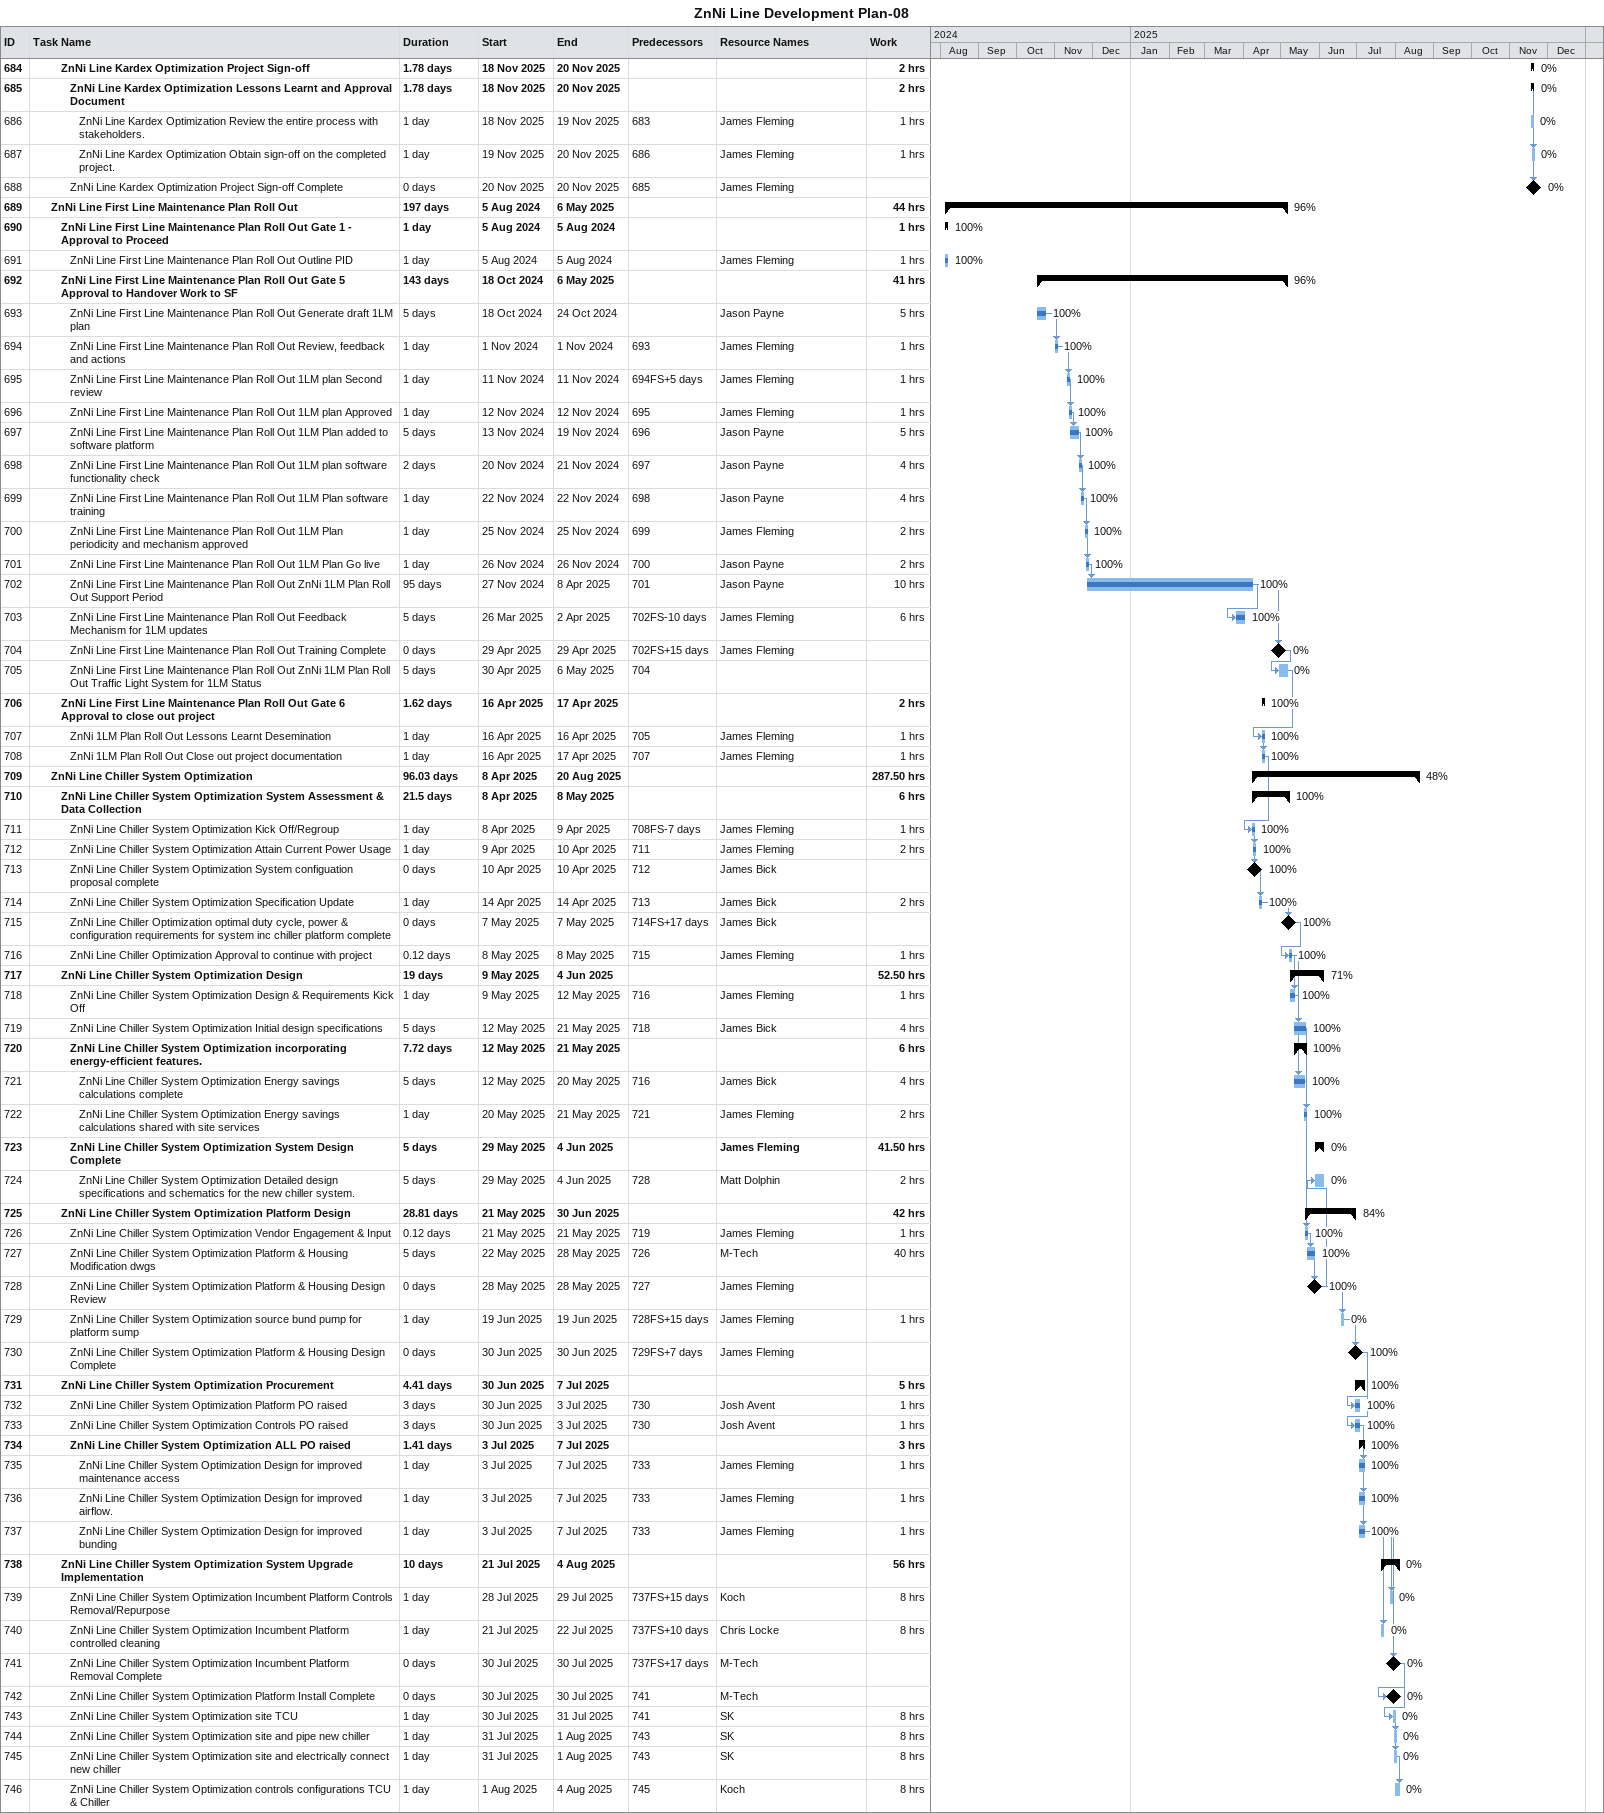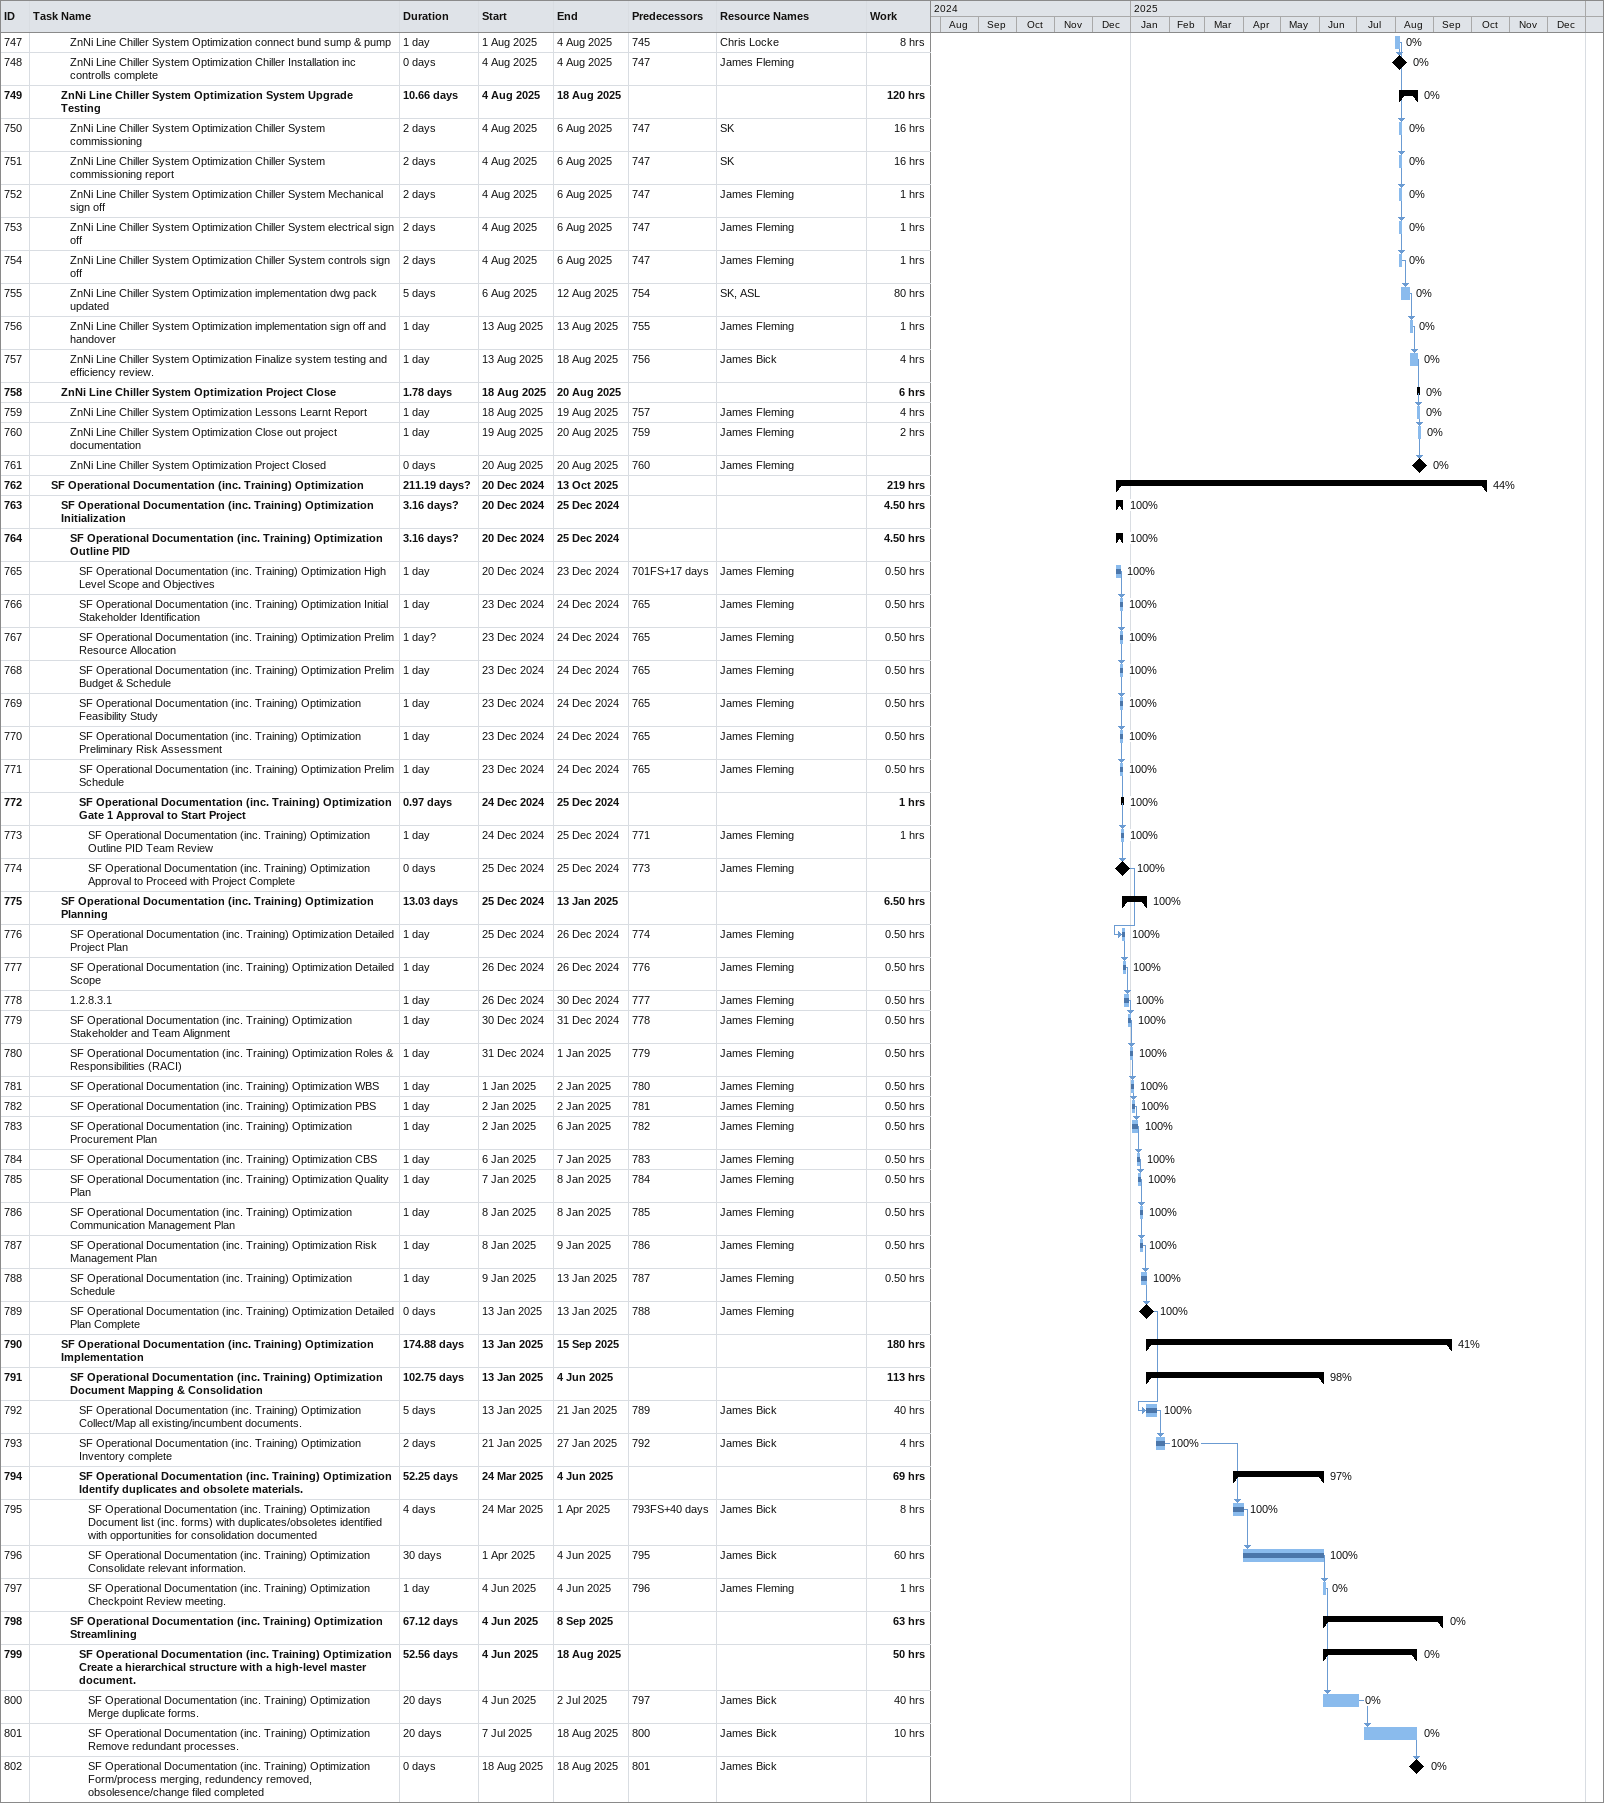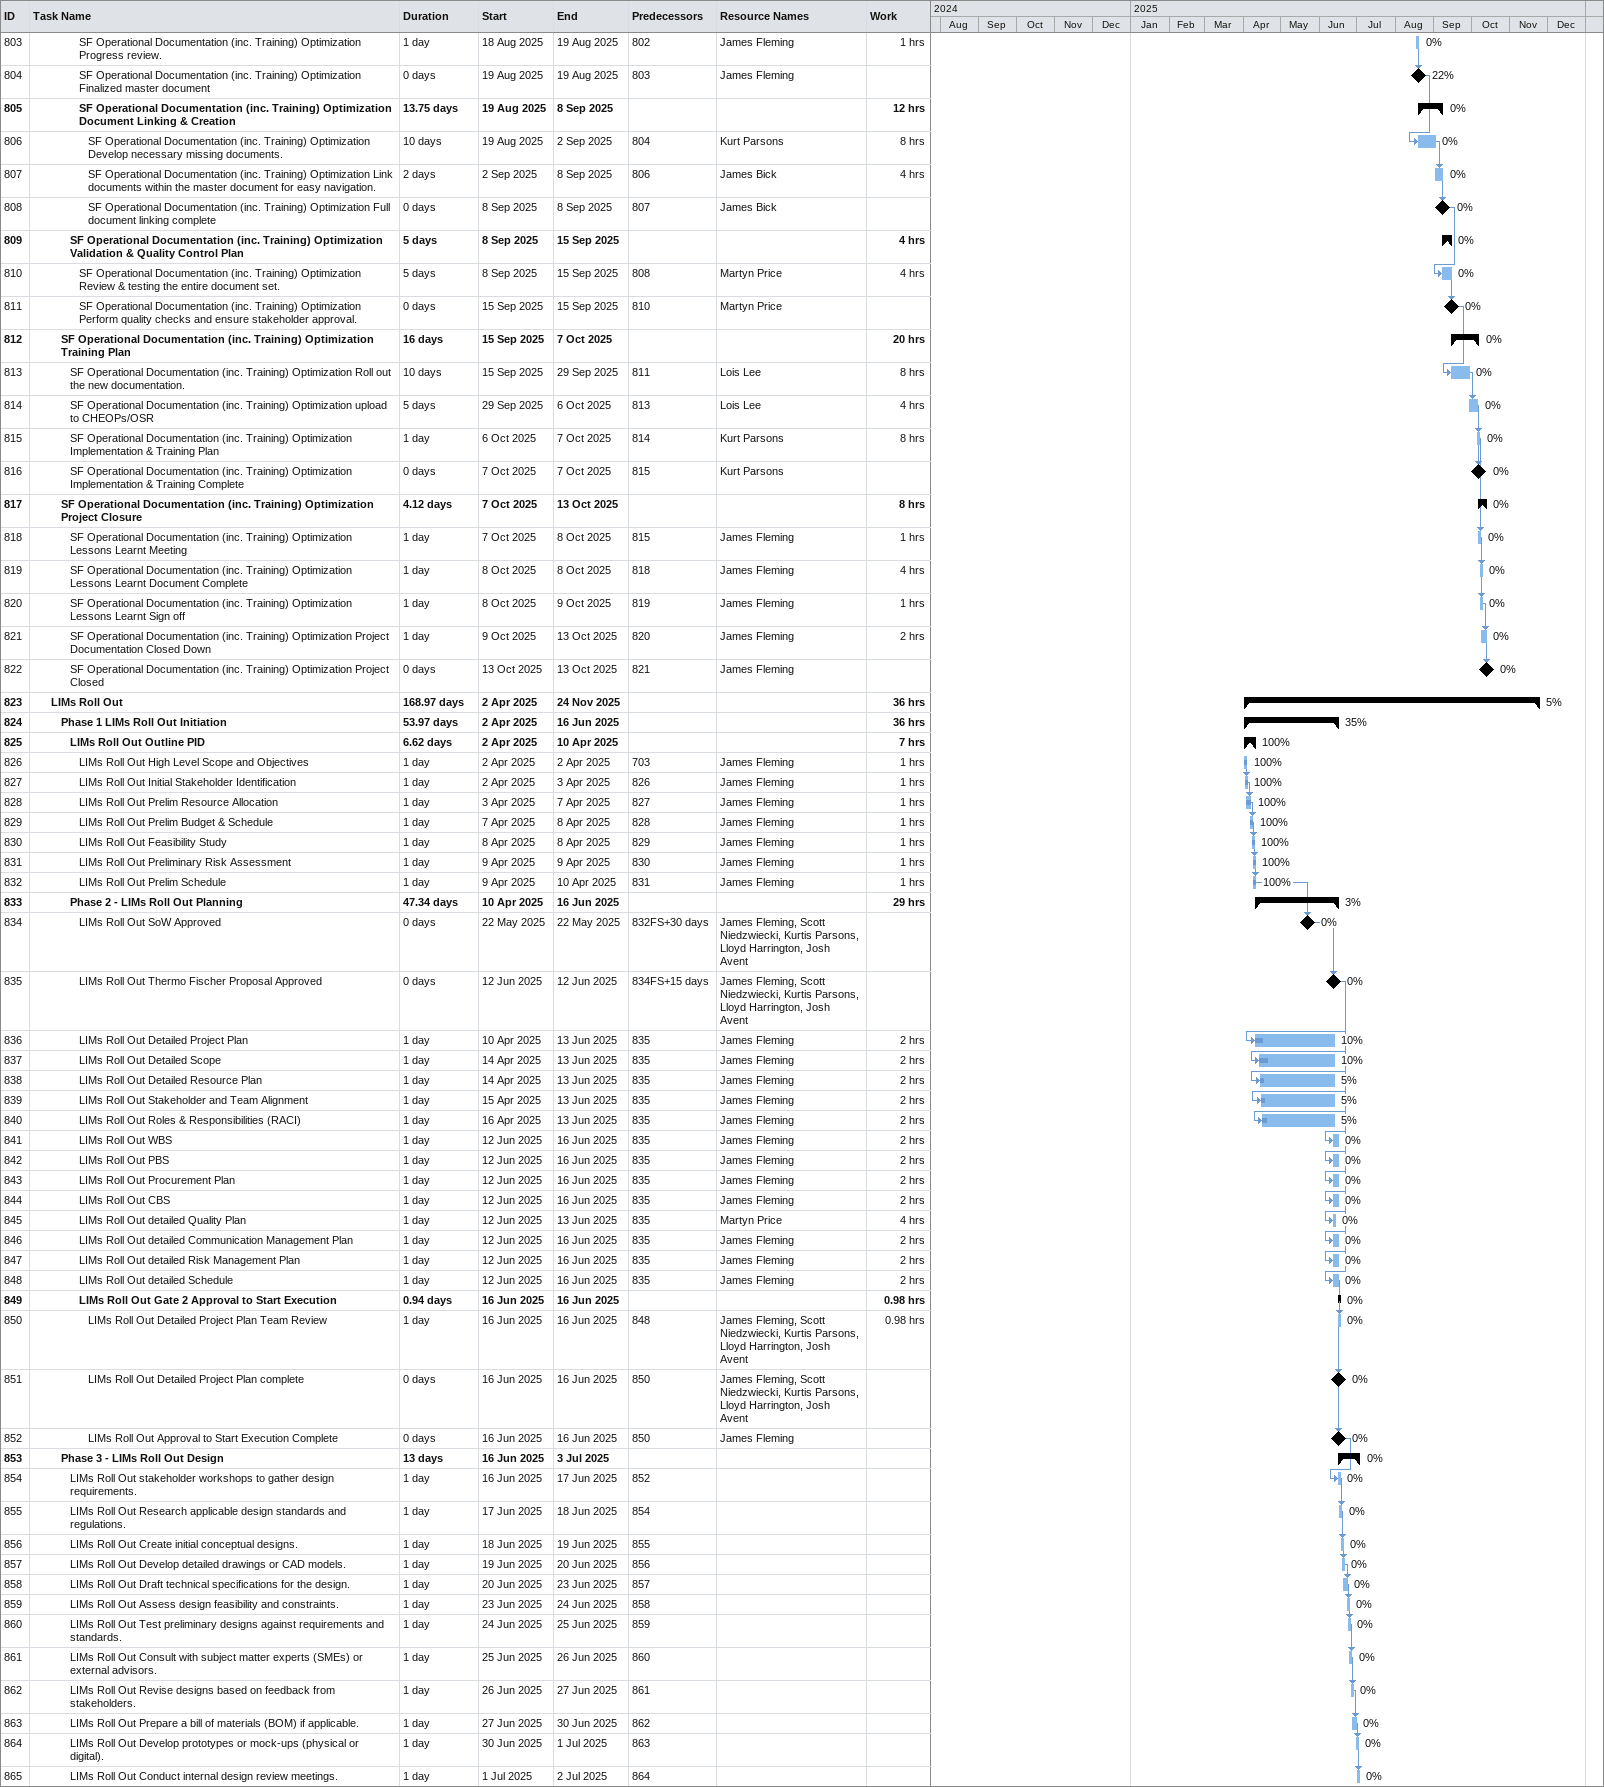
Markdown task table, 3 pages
ZnNi Line Development Plan-08

| ID | Level | Task | Duration | Start | Finish | Predecessors | Resources | % complete | Work (h) |
|---|---|---|---|---|---|---|---|---|---|
| 684 | 4 | **ZnNi Line Kardex Optimization Project Sign-off** | 1.78d | 2025-11-18 | 2025-11-20 |  |  | 0 | 2 |
| 685 | 5 | **ZnNi Line Kardex Optimization Lessons Learnt and Approval Document** | 1.78d | 2025-11-18 | 2025-11-20 |  |  | 0 | 2 |
| 686 | 6 | ZnNi Line Kardex Optimization Review the entire process with stakeholders. | 1d | 2025-11-18 | 2025-11-19 | 683 | James Fleming | 0 | 1 |
| 687 | 6 | ZnNi Line Kardex Optimization Obtain sign-off on the completed project. | 1d | 2025-11-19 | 2025-11-20 | 686 | James Fleming | 0 | 1 |
| 688 | 5 | ZnNi Line Kardex Optimization Project Sign-off Complete | 0d | 2025-11-20 | 2025-11-20 | 685 | James Fleming | 0 |  |
| 689 | 3 | **ZnNi Line First Line Maintenance Plan Roll Out** | 197d | 2024-08-05 | 2025-05-06 |  |  | 96 | 44 |
| 690 | 4 | **ZnNi Line First Line Maintenance Plan Roll Out Gate 1 - Approval to Proceed** | 1d | 2024-08-05 | 2024-08-05 |  |  | 100 | 1 |
| 691 | 5 | ZnNi Line First Line Maintenance Plan Roll Out Outline PID | 1d | 2024-08-05 | 2024-08-05 |  | James Fleming | 100 | 1 |
| 692 | 4 | **ZnNi Line First Line Maintenance Plan Roll Out Gate 5 Approval to Handover Work to SF** | 143d | 2024-10-18 | 2025-05-06 |  |  | 96 | 41 |
| 693 | 5 | ZnNi Line First Line Maintenance Plan Roll Out Generate draft 1LM plan | 5d | 2024-10-18 | 2024-10-24 |  | Jason Payne | 100 | 5 |
| 694 | 5 | ZnNi Line First Line Maintenance Plan Roll Out Review, feedback and actions | 1d | 2024-11-01 | 2024-11-01 | 693 | James Fleming | 100 | 1 |
| 695 | 5 | ZnNi Line First Line Maintenance Plan Roll Out 1LM plan Second review | 1d | 2024-11-11 | 2024-11-11 | 694FS+5d | James Fleming | 100 | 1 |
| 696 | 5 | ZnNi Line First Line Maintenance Plan Roll Out 1LM plan Approved | 1d | 2024-11-12 | 2024-11-12 | 695 | James Fleming | 100 | 1 |
| 697 | 5 | ZnNi Line First Line Maintenance Plan Roll Out 1LM Plan added to software platform | 5d | 2024-11-13 | 2024-11-19 | 696 | Jason Payne | 100 | 5 |
| 698 | 5 | ZnNi Line First Line Maintenance Plan Roll Out 1LM plan software functionality check | 2d | 2024-11-20 | 2024-11-21 | 697 | Jason Payne | 100 | 4 |
| 699 | 5 | ZnNi Line First Line Maintenance Plan Roll Out 1LM Plan software training | 1d | 2024-11-22 | 2024-11-22 | 698 | Jason Payne | 100 | 4 |
| 700 | 5 | ZnNi Line First Line Maintenance Plan Roll Out 1LM Plan periodicity and mechanism approved | 1d | 2024-11-25 | 2024-11-25 | 699 | James Fleming | 100 | 2 |
| 701 | 5 | ZnNi Line First Line Maintenance Plan Roll Out 1LM Plan Go live | 1d | 2024-11-26 | 2024-11-26 | 700 | Jason Payne | 100 | 2 |
| 702 | 5 | ZnNi Line First Line Maintenance Plan Roll Out ZnNi 1LM Plan Roll Out Support Period | 95d | 2024-11-27 | 2025-04-08 | 701 | Jason Payne | 100 | 10 |
| 703 | 5 | ZnNi Line First Line Maintenance Plan Roll Out Feedback Mechanism for 1LM updates | 5d | 2025-03-26 | 2025-04-02 | 702FS-10d | James Fleming | 100 | 6 |
| 704 | 5 | ZnNi Line First Line Maintenance Plan Roll Out Training Complete | 0d | 2025-04-29 | 2025-04-29 | 702FS+15d | James Fleming | 0 |  |
| 705 | 5 | ZnNi Line First Line Maintenance Plan Roll Out ZnNi 1LM Plan Roll Out Traffic Light System for 1LM Status | 5d | 2025-04-30 | 2025-05-06 | 704 |  | 0 |  |
| 706 | 4 | **ZnNi Line First Line Maintenance Plan Roll Out Gate 6 Approval to close out project** | 1.62d | 2025-04-16 | 2025-04-17 |  |  | 100 | 2 |
| 707 | 5 | ZnNi 1LM Plan Roll Out Lessons Learnt Desemination | 1d | 2025-04-16 | 2025-04-16 | 705 | James Fleming | 100 | 1 |
| 708 | 5 | ZnNi 1LM Plan Roll Out Close out project documentation | 1d | 2025-04-16 | 2025-04-17 | 707 | James Fleming | 100 | 1 |
| 709 | 3 | **ZnNi Line Chiller System Optimization** | 96.03d | 2025-04-08 | 2025-08-20 |  |  | 48 | 287.50 |
| 710 | 4 | **ZnNi Line Chiller System Optimization System Assessment & Data Collection** | 21.5d | 2025-04-08 | 2025-05-08 |  |  | 100 | 6 |
| 711 | 5 | ZnNi Line Chiller System Optimization Kick Off/Regroup | 1d | 2025-04-08 | 2025-04-09 | 708FS-7d | James Fleming | 100 | 1 |
| 712 | 5 | ZnNi Line Chiller System Optimization Attain Current Power Usage | 1d | 2025-04-09 | 2025-04-10 | 711 | James Fleming | 100 | 2 |
| 713 | 5 | ZnNi Line Chiller System Optimization System configuation proposal complete | 0d | 2025-04-10 | 2025-04-10 | 712 | James Bick | 100 |  |
| 714 | 5 | ZnNi Line Chiller System Optimization Specification Update | 1d | 2025-04-14 | 2025-04-14 | 713 | James Bick | 100 | 2 |
| 715 | 5 | ZnNi Line Chiller Optimization optimal duty cycle, power & configuration requirements for system inc chiller platform complete | 0d | 2025-05-07 | 2025-05-07 | 714FS+17d | James Bick | 100 |  |
| 716 | 5 | ZnNi Line Chiller Optimization Approval to continue with project | 0.12d | 2025-05-08 | 2025-05-08 | 715 | James Fleming | 100 | 1 |
| 717 | 4 | **ZnNi Line Chiller System Optimization Design** | 19d | 2025-05-09 | 2025-06-04 |  |  | 71 | 52.50 |
| 718 | 5 | ZnNi Line Chiller System Optimization Design & Requirements Kick Off | 1d | 2025-05-09 | 2025-05-12 | 716 | James Fleming | 100 | 1 |
| 719 | 5 | ZnNi Line Chiller System Optimization Initial design specifications | 5d | 2025-05-12 | 2025-05-21 | 718 | James Bick | 100 | 4 |
| 720 | 5 | **ZnNi Line Chiller System Optimization incorporating energy-efficient features.** | 7.72d | 2025-05-12 | 2025-05-21 |  |  | 100 | 6 |
| 721 | 6 | ZnNi Line Chiller System Optimization Energy savings calculations complete | 5d | 2025-05-12 | 2025-05-20 | 716 | James Bick | 100 | 4 |
| 722 | 6 | ZnNi Line Chiller System Optimization Energy savings calculations shared with site services | 1d | 2025-05-20 | 2025-05-21 | 721 | James Fleming | 100 | 2 |
| 723 | 5 | **ZnNi Line Chiller System Optimization System Design Complete** | 5d | 2025-05-29 | 2025-06-04 |  | James Fleming | 0 | 41.50 |
| 724 | 6 | ZnNi Line Chiller System Optimization Detailed design specifications and schematics for the new chiller system. | 5d | 2025-05-29 | 2025-06-04 | 728 | Matt Dolphin | 0 | 2 |
| 725 | 4 | **ZnNi Line Chiller System Optimization Platform Design** | 28.81d | 2025-05-21 | 2025-06-30 |  |  | 84 | 42 |
| 726 | 5 | ZnNi Line Chiller System Optimization Vendor Engagement & Input | 0.12d | 2025-05-21 | 2025-05-21 | 719 | James Fleming | 100 | 1 |
| 727 | 5 | ZnNi Line Chiller System Optimization Platform & Housing Modification dwgs | 5d | 2025-05-22 | 2025-05-28 | 726 | M-Tech | 100 | 40 |
| 728 | 5 | ZnNi Line Chiller System Optimization Platform & Housing Design Review | 0d | 2025-05-28 | 2025-05-28 | 727 | James Fleming | 100 |  |
| 729 | 5 | ZnNi Line Chiller System Optimization source bund pump for platform sump | 1d | 2025-06-19 | 2025-06-19 | 728FS+15d | James Fleming | 0 | 1 |
| 730 | 5 | ZnNi Line Chiller System Optimization Platform & Housing Design Complete | 0d | 2025-06-30 | 2025-06-30 | 729FS+7d | James Fleming | 100 |  |
| 731 | 4 | **ZnNi Line Chiller System Optimization Procurement** | 4.41d | 2025-06-30 | 2025-07-07 |  |  | 100 | 5 |
| 732 | 5 | ZnNi Line Chiller System Optimization Platform PO raised | 3d | 2025-06-30 | 2025-07-03 | 730 | Josh Avent | 100 | 1 |
| 733 | 5 | ZnNi Line Chiller System Optimization Controls PO raised | 3d | 2025-06-30 | 2025-07-03 | 730 | Josh Avent | 100 | 1 |
| 734 | 5 | **ZnNi Line Chiller System Optimization ALL PO raised** | 1.41d | 2025-07-03 | 2025-07-07 |  |  | 100 | 3 |
| 735 | 6 | ZnNi Line Chiller System Optimization Design for improved maintenance access | 1d | 2025-07-03 | 2025-07-07 | 733 | James Fleming | 100 | 1 |
| 736 | 6 | ZnNi Line Chiller System Optimization Design for improved airflow. | 1d | 2025-07-03 | 2025-07-07 | 733 | James Fleming | 100 | 1 |
| 737 | 6 | ZnNi Line Chiller System Optimization Design for improved bunding | 1d | 2025-07-03 | 2025-07-07 | 733 | James Fleming | 100 | 1 |
| 738 | 4 | **ZnNi Line Chiller System Optimization System Upgrade Implementation** | 10d | 2025-07-21 | 2025-08-04 |  |  | 0 | 56 |
| 739 | 5 | ZnNi Line Chiller System Optimization Incumbent Platform Controls Removal/Repurpose | 1d | 2025-07-28 | 2025-07-29 | 737FS+15d | Koch | 0 | 8 |
| 740 | 5 | ZnNi Line Chiller System Optimization Incumbent Platform controlled cleaning | 1d | 2025-07-21 | 2025-07-22 | 737FS+10d | Chris Locke | 0 | 8 |
| 741 | 5 | ZnNi Line Chiller System Optimization Incumbent Platform Removal Complete | 0d | 2025-07-30 | 2025-07-30 | 737FS+17d | M-Tech | 0 |  |
| 742 | 5 | ZnNi Line Chiller System Optimization Platform Install Complete | 0d | 2025-07-30 | 2025-07-30 | 741 | M-Tech | 0 |  |
| 743 | 5 | ZnNi Line Chiller System Optimization site TCU | 1d | 2025-07-30 | 2025-07-31 | 741 | SK | 0 | 8 |
| 744 | 5 | ZnNi Line Chiller System Optimization site and pipe new chiller | 1d | 2025-07-31 | 2025-08-01 | 743 | SK | 0 | 8 |
| 745 | 5 | ZnNi Line Chiller System Optimization site and electrically connect new chiller | 1d | 2025-07-31 | 2025-08-01 | 743 | SK | 0 | 8 |
| 746 | 5 | ZnNi Line Chiller System Optimization controls configurations TCU & Chiller | 1d | 2025-08-01 | 2025-08-04 | 745 | Koch | 0 | 8 |
| 747 | 5 | ZnNi Line Chiller System Optimization connect bund sump & pump | 1d | 2025-08-01 | 2025-08-04 | 745 | Chris Locke | 0 | 8 |
| 748 | 5 | ZnNi Line Chiller System Optimization Chiller Installation inc controlls complete | 0d | 2025-08-04 | 2025-08-04 | 747 | James Fleming | 0 |  |
| 749 | 4 | **ZnNi Line Chiller System Optimization System Upgrade Testing** | 10.66d | 2025-08-04 | 2025-08-18 |  |  | 0 | 120 |
| 750 | 5 | ZnNi Line Chiller System Optimization Chiller System commissioning | 2d | 2025-08-04 | 2025-08-06 | 747 | SK | 0 | 16 |
| 751 | 5 | ZnNi Line Chiller System Optimization Chiller System commissioning report | 2d | 2025-08-04 | 2025-08-06 | 747 | SK | 0 | 16 |
| 752 | 5 | ZnNi Line Chiller System Optimization Chiller System Mechanical sign off | 2d | 2025-08-04 | 2025-08-06 | 747 | James Fleming | 0 | 1 |
| 753 | 5 | ZnNi Line Chiller System Optimization Chiller System electrical sign off | 2d | 2025-08-04 | 2025-08-06 | 747 | James Fleming | 0 | 1 |
| 754 | 5 | ZnNi Line Chiller System Optimization Chiller System controls sign off | 2d | 2025-08-04 | 2025-08-06 | 747 | James Fleming | 0 | 1 |
| 755 | 5 | ZnNi Line Chiller System Optimization implementation dwg pack updated | 5d | 2025-08-06 | 2025-08-12 | 754 | SK, ASL | 0 | 80 |
| 756 | 5 | ZnNi Line Chiller System Optimization implementation sign off and handover | 1d | 2025-08-13 | 2025-08-13 | 755 | James Fleming | 0 | 1 |
| 757 | 5 | ZnNi Line Chiller System Optimization Finalize system testing and efficiency review. | 1d | 2025-08-13 | 2025-08-18 | 756 | James Bick | 0 | 4 |
| 758 | 4 | **ZnNi Line Chiller System Optimization Project Close** | 1.78d | 2025-08-18 | 2025-08-20 |  |  | 0 | 6 |
| 759 | 5 | ZnNi Line Chiller System Optimization Lessons Learnt Report | 1d | 2025-08-18 | 2025-08-19 | 757 | James Fleming | 0 | 4 |
| 760 | 5 | ZnNi Line Chiller System Optimization Close out project documentation | 1d | 2025-08-19 | 2025-08-20 | 759 | James Fleming | 0 | 2 |
| 761 | 5 | ZnNi Line Chiller System Optimization Project Closed | 0d | 2025-08-20 | 2025-08-20 | 760 | James Fleming | 0 |  |
| 762 | 3 | **SF Operational Documentation (inc. Training) Optimization** | 211.19d? | 2024-12-20 | 2025-10-13 |  |  | 44 | 219 |
| 763 | 4 | **SF Operational Documentation (inc. Training) Optimization Initialization** | 3.16d? | 2024-12-20 | 2024-12-25 |  |  | 100 | 4.50 |
| 764 | 5 | **SF Operational Documentation (inc. Training) Optimization Outline PID** | 3.16d? | 2024-12-20 | 2024-12-25 |  |  | 100 | 4.50 |
| 765 | 6 | SF Operational Documentation (inc. Training) Optimization High Level Scope and Objectives | 1d | 2024-12-20 | 2024-12-23 | 701FS+17d | James Fleming | 100 | 0.50 |
| 766 | 6 | SF Operational Documentation (inc. Training) Optimization Initial Stakeholder Identification | 1d | 2024-12-23 | 2024-12-24 | 765 | James Fleming | 100 | 0.50 |
| 767 | 6 | SF Operational Documentation (inc. Training) Optimization Prelim Resource Allocation | 1d? | 2024-12-23 | 2024-12-24 | 765 | James Fleming | 100 | 0.50 |
| 768 | 6 | SF Operational Documentation (inc. Training) Optimization Prelim Budget & Schedule | 1d | 2024-12-23 | 2024-12-24 | 765 | James Fleming | 100 | 0.50 |
| 769 | 6 | SF Operational Documentation (inc. Training) Optimization Feasibility Study | 1d | 2024-12-23 | 2024-12-24 | 765 | James Fleming | 100 | 0.50 |
| 770 | 6 | SF Operational Documentation (inc. Training) Optimization Preliminary Risk Assessment | 1d | 2024-12-23 | 2024-12-24 | 765 | James Fleming | 100 | 0.50 |
| 771 | 6 | SF Operational Documentation (inc. Training) Optimization Prelim Schedule | 1d | 2024-12-23 | 2024-12-24 | 765 | James Fleming | 100 | 0.50 |
| 772 | 6 | **SF Operational Documentation (inc. Training) Optimization Gate 1 Approval to Start Project** | 0.97d | 2024-12-24 | 2024-12-25 |  |  | 100 | 1 |
| 773 | 7 | SF Operational Documentation (inc. Training) Optimization Outline PID Team Review | 1d | 2024-12-24 | 2024-12-25 | 771 | James Fleming | 100 | 1 |
| 774 | 7 | SF Operational Documentation (inc. Training) Optimization Approval to Proceed with Project Complete | 0d | 2024-12-25 | 2024-12-25 | 773 | James Fleming | 100 |  |
| 775 | 4 | **SF Operational Documentation (inc. Training) Optimization Planning** | 13.03d | 2024-12-25 | 2025-01-13 |  |  | 100 | 6.50 |
| 776 | 5 | SF Operational Documentation (inc. Training) Optimization Detailed Project Plan | 1d | 2024-12-25 | 2024-12-26 | 774 | James Fleming | 100 | 0.50 |
| 777 | 5 | SF Operational Documentation (inc. Training) Optimization Detailed Scope | 1d | 2024-12-26 | 2024-12-26 | 776 | James Fleming | 100 | 0.50 |
| 778 | 5 | 1.2.8.3.1 | 1d | 2024-12-26 | 2024-12-30 | 777 | James Fleming | 100 | 0.50 |
| 779 | 5 | SF Operational Documentation (inc. Training) Optimization Stakeholder and Team Alignment | 1d | 2024-12-30 | 2024-12-31 | 778 | James Fleming | 100 | 0.50 |
| 780 | 5 | SF Operational Documentation (inc. Training) Optimization Roles & Responsibilities (RACI) | 1d | 2024-12-31 | 2025-01-01 | 779 | James Fleming | 100 | 0.50 |
| 781 | 5 | SF Operational Documentation (inc. Training) Optimization WBS | 1d | 2025-01-01 | 2025-01-02 | 780 | James Fleming | 100 | 0.50 |
| 782 | 5 | SF Operational Documentation (inc. Training) Optimization PBS | 1d | 2025-01-02 | 2025-01-02 | 781 | James Fleming | 100 | 0.50 |
| 783 | 5 | SF Operational Documentation (inc. Training) Optimization Procurement Plan | 1d | 2025-01-02 | 2025-01-06 | 782 | James Fleming | 100 | 0.50 |
| 784 | 5 | SF Operational Documentation (inc. Training) Optimization CBS | 1d | 2025-01-06 | 2025-01-07 | 783 | James Fleming | 100 | 0.50 |
| 785 | 5 | SF Operational Documentation (inc. Training) Optimization Quality Plan | 1d | 2025-01-07 | 2025-01-08 | 784 | James Fleming | 100 | 0.50 |
| 786 | 5 | SF Operational Documentation (inc. Training) Optimization Communication Management Plan | 1d | 2025-01-08 | 2025-01-08 | 785 | James Fleming | 100 | 0.50 |
| 787 | 5 | SF Operational Documentation (inc. Training) Optimization Risk Management Plan | 1d | 2025-01-08 | 2025-01-09 | 786 | James Fleming | 100 | 0.50 |
| 788 | 5 | SF Operational Documentation (inc. Training) Optimization Schedule | 1d | 2025-01-09 | 2025-01-13 | 787 | James Fleming | 100 | 0.50 |
| 789 | 5 | SF Operational Documentation (inc. Training) Optimization Detailed Plan Complete | 0d | 2025-01-13 | 2025-01-13 | 788 | James Fleming | 100 |  |
| 790 | 4 | **SF Operational Documentation (inc. Training) Optimization Implementation** | 174.88d | 2025-01-13 | 2025-09-15 |  |  | 41 | 180 |
| 791 | 5 | **SF Operational Documentation (inc. Training) Optimization Document Mapping & Consolidation** | 102.75d | 2025-01-13 | 2025-06-04 |  |  | 98 | 113 |
| 792 | 6 | SF Operational Documentation (inc. Training) Optimization Collect/Map all existing/incumbent documents. | 5d | 2025-01-13 | 2025-01-21 | 789 | James Bick | 100 | 40 |
| 793 | 6 | SF Operational Documentation (inc. Training) Optimization Inventory complete | 2d | 2025-01-21 | 2025-01-27 | 792 | James Bick | 100 | 4 |
| 794 | 6 | **SF Operational Documentation (inc. Training) Optimization Identify duplicates and obsolete materials.** | 52.25d | 2025-03-24 | 2025-06-04 |  |  | 97 | 69 |
| 795 | 7 | SF Operational Documentation (inc. Training) Optimization Document list (inc. forms) with duplicates/obsoletes identified with opportunities for consolidation documented | 4d | 2025-03-24 | 2025-04-01 | 793FS+40d | James Bick | 100 | 8 |
| 796 | 7 | SF Operational Documentation (inc. Training) Optimization Consolidate relevant information. | 30d | 2025-04-01 | 2025-06-04 | 795 | James Bick | 100 | 60 |
| 797 | 7 | SF Operational Documentation (inc. Training) Optimization Checkpoint Review meeting. | 1d | 2025-06-04 | 2025-06-04 | 796 | James Fleming | 0 | 1 |
| 798 | 5 | **SF Operational Documentation (inc. Training) Optimization Streamlining** | 67.12d | 2025-06-04 | 2025-09-08 |  |  | 0 | 63 |
| 799 | 6 | **SF Operational Documentation (inc. Training) Optimization Create a hierarchical structure with a high-level master document.** | 52.56d | 2025-06-04 | 2025-08-18 |  |  | 0 | 50 |
| 800 | 7 | SF Operational Documentation (inc. Training) Optimization Merge duplicate forms. | 20d | 2025-06-04 | 2025-07-02 | 797 | James Bick | 0 | 40 |
| 801 | 7 | SF Operational Documentation (inc. Training) Optimization Remove redundant processes. | 20d | 2025-07-07 | 2025-08-18 | 800 | James Bick | 0 | 10 |
| 802 | 7 | SF Operational Documentation (inc. Training) Optimization Form/process merging, redundency removed, obsolesence/change filed completed | 0d | 2025-08-18 | 2025-08-18 | 801 | James Bick | 0 |  |
| 803 | 6 | SF Operational Documentation (inc. Training) Optimization Progress review. | 1d | 2025-08-18 | 2025-08-19 | 802 | James Fleming | 0 | 1 |
| 804 | 6 | SF Operational Documentation (inc. Training) Optimization Finalized master document | 0d | 2025-08-19 | 2025-08-19 | 803 | James Fleming | 22 |  |
| 805 | 6 | **SF Operational Documentation (inc. Training) Optimization Document Linking & Creation** | 13.75d | 2025-08-19 | 2025-09-08 |  |  | 0 | 12 |
| 806 | 7 | SF Operational Documentation (inc. Training) Optimization Develop necessary missing documents. | 10d | 2025-08-19 | 2025-09-02 | 804 | Kurt Parsons | 0 | 8 |
| 807 | 7 | SF Operational Documentation (inc. Training) Optimization Link documents within the master document for easy navigation. | 2d | 2025-09-02 | 2025-09-08 | 806 | James Bick | 0 | 4 |
| 808 | 7 | SF Operational Documentation (inc. Training) Optimization Full document linking complete | 0d | 2025-09-08 | 2025-09-08 | 807 | James Bick | 0 |  |
| 809 | 5 | **SF Operational Documentation (inc. Training) Optimization Validation & Quality Control Plan** | 5d | 2025-09-08 | 2025-09-15 |  |  | 0 | 4 |
| 810 | 6 | SF Operational Documentation (inc. Training) Optimization Review & testing the entire document set. | 5d | 2025-09-08 | 2025-09-15 | 808 | Martyn Price | 0 | 4 |
| 811 | 6 | SF Operational Documentation (inc. Training) Optimization Perform quality checks and ensure stakeholder approval. | 0d | 2025-09-15 | 2025-09-15 | 810 | Martyn Price | 0 |  |
| 812 | 4 | **SF Operational Documentation (inc. Training) Optimization Training Plan** | 16d | 2025-09-15 | 2025-10-07 |  |  | 0 | 20 |
| 813 | 5 | SF Operational Documentation (inc. Training) Optimization Roll out the new documentation. | 10d | 2025-09-15 | 2025-09-29 | 811 | Lois Lee | 0 | 8 |
| 814 | 5 | SF Operational Documentation (inc. Training) Optimization upload to CHEOPs/OSR | 5d | 2025-09-29 | 2025-10-06 | 813 | Lois Lee | 0 | 4 |
| 815 | 5 | SF Operational Documentation (inc. Training) Optimization Implementation & Training Plan | 1d | 2025-10-06 | 2025-10-07 | 814 | Kurt Parsons | 0 | 8 |
| 816 | 5 | SF Operational Documentation (inc. Training) Optimization Implementation & Training Complete | 0d | 2025-10-07 | 2025-10-07 | 815 | Kurt Parsons | 0 |  |
| 817 | 4 | **SF Operational Documentation (inc. Training) Optimization Project Closure** | 4.12d | 2025-10-07 | 2025-10-13 |  |  | 0 | 8 |
| 818 | 5 | SF Operational Documentation (inc. Training) Optimization Lessons Learnt Meeting | 1d | 2025-10-07 | 2025-10-08 | 815 | James Fleming | 0 | 1 |
| 819 | 5 | SF Operational Documentation (inc. Training) Optimization Lessons Learnt Document Complete | 1d | 2025-10-08 | 2025-10-08 | 818 | James Fleming | 0 | 4 |
| 820 | 5 | SF Operational Documentation (inc. Training) Optimization Lessons Learnt Sign off | 1d | 2025-10-08 | 2025-10-09 | 819 | James Fleming | 0 | 1 |
| 821 | 5 | SF Operational Documentation (inc. Training) Optimization Project Documentation Closed Down | 1d | 2025-10-09 | 2025-10-13 | 820 | James Fleming | 0 | 2 |
| 822 | 5 | SF Operational Documentation (inc. Training) Optimization Project Closed | 0d | 2025-10-13 | 2025-10-13 | 821 | James Fleming | 0 |  |
| 823 | 3 | **LIMs Roll Out** | 168.97d | 2025-04-02 | 2025-11-24 |  |  | 5 | 36 |
| 824 | 4 | **Phase 1 LIMs Roll Out Initiation** | 53.97d | 2025-04-02 | 2025-06-16 |  |  | 35 | 36 |
| 825 | 5 | **LIMs Roll Out Outline PID** | 6.62d | 2025-04-02 | 2025-04-10 |  |  | 100 | 7 |
| 826 | 6 | LIMs Roll Out High Level Scope and Objectives | 1d | 2025-04-02 | 2025-04-02 | 703 | James Fleming | 100 | 1 |
| 827 | 6 | LIMs Roll Out Initial Stakeholder Identification | 1d | 2025-04-02 | 2025-04-03 | 826 | James Fleming | 100 | 1 |
| 828 | 6 | LIMs Roll Out Prelim Resource Allocation | 1d | 2025-04-03 | 2025-04-07 | 827 | James Fleming | 100 | 1 |
| 829 | 6 | LIMs Roll Out Prelim Budget & Schedule | 1d | 2025-04-07 | 2025-04-08 | 828 | James Fleming | 100 | 1 |
| 830 | 6 | LIMs Roll Out Feasibility Study | 1d | 2025-04-08 | 2025-04-08 | 829 | James Fleming | 100 | 1 |
| 831 | 6 | LIMs Roll Out Preliminary Risk Assessment | 1d | 2025-04-09 | 2025-04-09 | 830 | James Fleming | 100 | 1 |
| 832 | 6 | LIMs Roll Out Prelim Schedule | 1d | 2025-04-09 | 2025-04-10 | 831 | James Fleming | 100 | 1 |
| 833 | 5 | **Phase 2 - LIMs Roll Out Planning** | 47.34d | 2025-04-10 | 2025-06-16 |  |  | 3 | 29 |
| 834 | 6 | LIMs Roll Out SoW Approved | 0d | 2025-05-22 | 2025-05-22 | 832FS+30d | James Fleming, Scott Niedzwiecki, Kurtis Parsons, Lloyd Harrington, Josh Avent | 0 |  |
| 835 | 6 | LIMs Roll Out Thermo Fischer Proposal Approved | 0d | 2025-06-12 | 2025-06-12 | 834FS+15d | James Fleming, Scott Niedzwiecki, Kurtis Parsons, Lloyd Harrington, Josh Avent | 0 |  |
| 836 | 6 | LIMs Roll Out Detailed Project Plan | 1d | 2025-04-10 | 2025-06-13 | 835 | James Fleming | 10 | 2 |
| 837 | 6 | LIMs Roll Out Detailed Scope | 1d | 2025-04-14 | 2025-06-13 | 835 | James Fleming | 10 | 2 |
| 838 | 6 | LIMs Roll Out Detailed Resource Plan | 1d | 2025-04-14 | 2025-06-13 | 835 | James Fleming | 5 | 2 |
| 839 | 6 | LIMs Roll Out Stakeholder and Team Alignment | 1d | 2025-04-15 | 2025-06-13 | 835 | James Fleming | 5 | 2 |
| 840 | 6 | LIMs Roll Out Roles & Responsibilities (RACI) | 1d | 2025-04-16 | 2025-06-13 | 835 | James Fleming | 5 | 2 |
| 841 | 6 | LIMs Roll Out WBS | 1d | 2025-06-12 | 2025-06-16 | 835 | James Fleming | 0 | 2 |
| 842 | 6 | LIMs Roll Out PBS | 1d | 2025-06-12 | 2025-06-16 | 835 | James Fleming | 0 | 2 |
| 843 | 6 | LIMs Roll Out Procurement Plan | 1d | 2025-06-12 | 2025-06-16 | 835 | James Fleming | 0 | 2 |
| 844 | 6 | LIMs Roll Out CBS | 1d | 2025-06-12 | 2025-06-16 | 835 | James Fleming | 0 | 2 |
| 845 | 6 | LIMs Roll Out detailed Quality Plan | 1d | 2025-06-12 | 2025-06-13 | 835 | Martyn Price | 0 | 4 |
| 846 | 6 | LIMs Roll Out detailed Communication Management Plan | 1d | 2025-06-12 | 2025-06-16 | 835 | James Fleming | 0 | 2 |
| 847 | 6 | LIMs Roll Out detailed Risk Management Plan | 1d | 2025-06-12 | 2025-06-16 | 835 | James Fleming | 0 | 2 |
| 848 | 6 | LIMs Roll Out detailed Schedule | 1d | 2025-06-12 | 2025-06-16 | 835 | James Fleming | 0 | 2 |
| 849 | 6 | **LIMs Roll Out Gate 2 Approval to Start Execution** | 0.94d | 2025-06-16 | 2025-06-16 |  |  | 0 | 0.98 |
| 850 | 7 | LIMs Roll Out Detailed Project Plan Team Review | 1d | 2025-06-16 | 2025-06-16 | 848 | James Fleming, Scott Niedzwiecki, Kurtis Parsons, Lloyd Harrington, Josh Avent | 0 | 0.98 |
| 851 | 7 | LIMs Roll Out Detailed Project Plan complete | 0d | 2025-06-16 | 2025-06-16 | 850 | James Fleming, Scott Niedzwiecki, Kurtis Parsons, Lloyd Harrington, Josh Avent | 0 |  |
| 852 | 7 | LIMs Roll Out Approval to Start Execution Complete | 0d | 2025-06-16 | 2025-06-16 | 850 | James Fleming | 0 |  |
| 853 | 4 | **Phase 3 - LIMs Roll Out Design** | 13d | 2025-06-16 | 2025-07-03 |  |  | 0 |  |
| 854 | 5 | LIMs Roll Out stakeholder workshops to gather design requirements. | 1d | 2025-06-16 | 2025-06-17 | 852 |  | 0 |  |
| 855 | 5 | LIMs Roll Out Research applicable design standards and regulations. | 1d | 2025-06-17 | 2025-06-18 | 854 |  | 0 |  |
| 856 | 5 | LIMs Roll Out Create initial conceptual designs. | 1d | 2025-06-18 | 2025-06-19 | 855 |  | 0 |  |
| 857 | 5 | LIMs Roll Out Develop detailed drawings or CAD models. | 1d | 2025-06-19 | 2025-06-20 | 856 |  | 0 |  |
| 858 | 5 | LIMs Roll Out Draft technical specifications for the design. | 1d | 2025-06-20 | 2025-06-23 | 857 |  | 0 |  |
| 859 | 5 | LIMs Roll Out Assess design feasibility and constraints. | 1d | 2025-06-23 | 2025-06-24 | 858 |  | 0 |  |
| 860 | 5 | LIMs Roll Out Test preliminary designs against requirements and standards. | 1d | 2025-06-24 | 2025-06-25 | 859 |  | 0 |  |
| 861 | 5 | LIMs Roll Out Consult with subject matter experts (SMEs) or external advisors. | 1d | 2025-06-25 | 2025-06-26 | 860 |  | 0 |  |
| 862 | 5 | LIMs Roll Out Revise designs based on feedback from stakeholders. | 1d | 2025-06-26 | 2025-06-27 | 861 |  | 0 |  |
| 863 | 5 | LIMs Roll Out Prepare a bill of materials (BOM) if applicable. | 1d | 2025-06-27 | 2025-06-30 | 862 |  | 0 |  |
| 864 | 5 | LIMs Roll Out Develop prototypes or mock-ups (physical or digital). | 1d | 2025-06-30 | 2025-07-01 | 863 |  | 0 |  |
| 865 | 5 | LIMs Roll Out Conduct internal design review meetings. | 1d | 2025-07-01 | 2025-07-02 | 864 |  | 0 |  |
